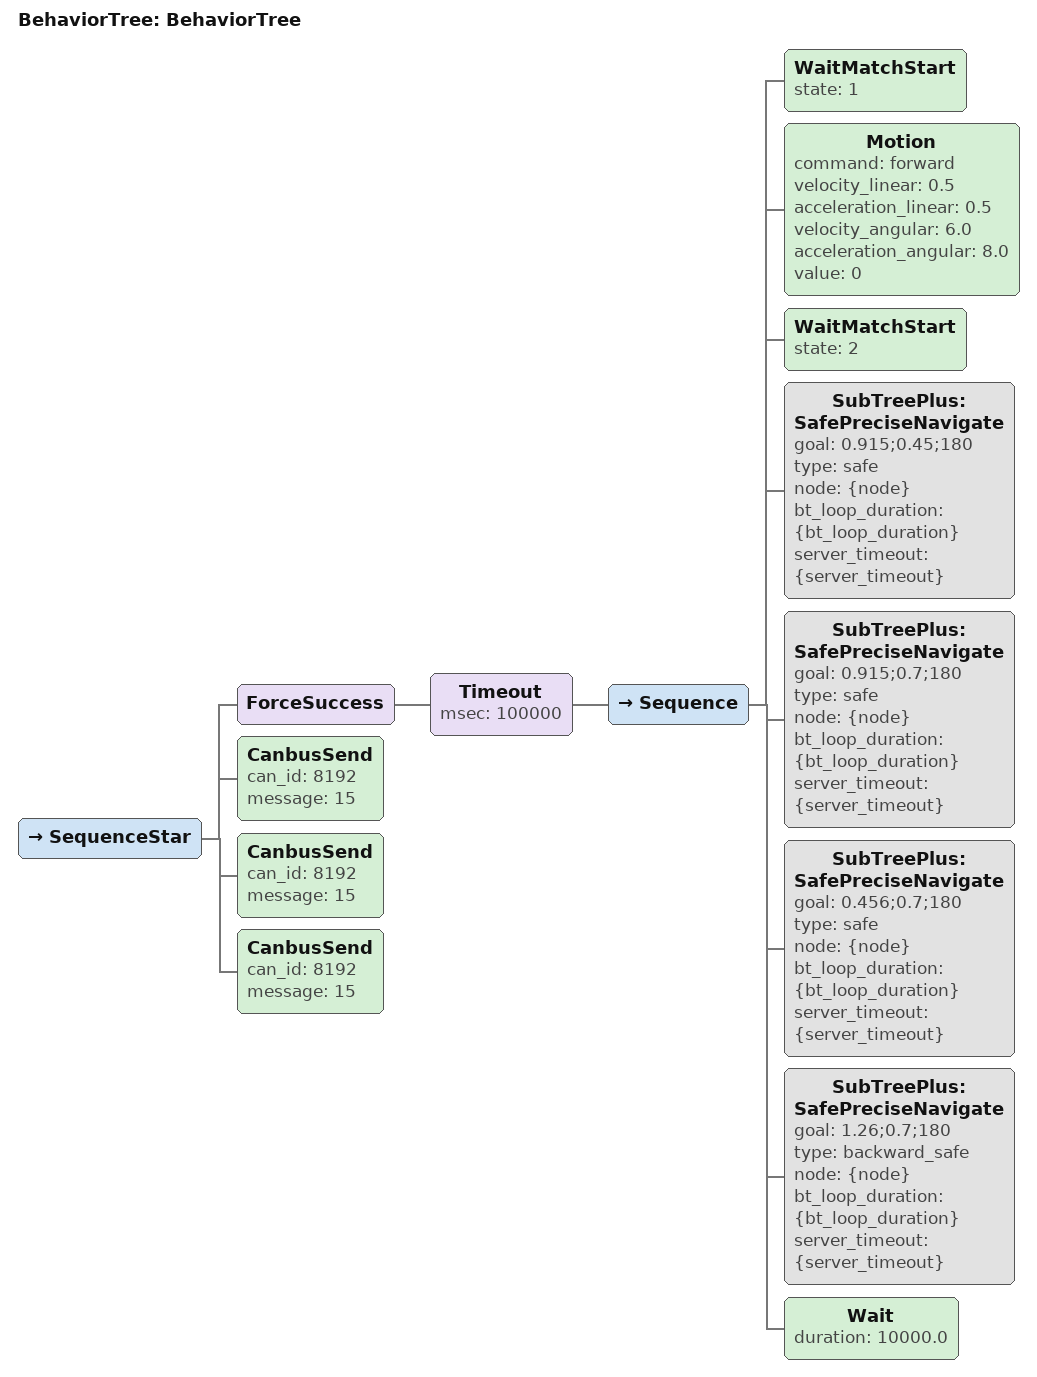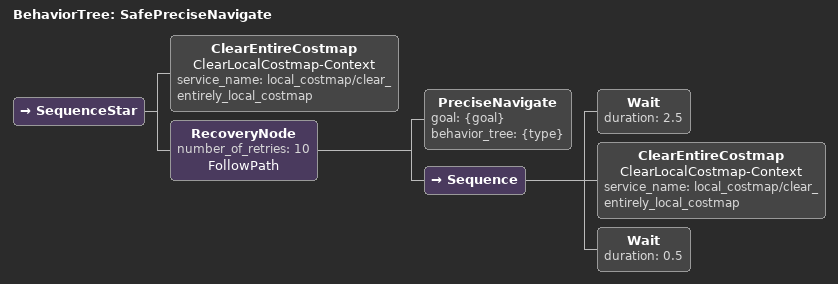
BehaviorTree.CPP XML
<root main_tree_to_execute="BehaviorTree">
    <BehaviorTree ID="BehaviorTree">
        <SequenceStar>
            <ForceSuccess>
                <Timeout msec="100000">

                    <Sequence>

                        <WaitMatchStart state="1"/>

                        <Motion command="forward" velocity_linear="0.5" acceleration_linear="0.5" velocity_angular="6.0" acceleration_angular="8.0" value="0" />

                        <WaitMatchStart state="2"/>

                        <SubTreePlus ID="SafePreciseNavigate" goal="0.915;0.45;180" type="safe" node="{node}" bt_loop_duration="{bt_loop_duration}" server_timeout="{server_timeout}" />

                        <SubTreePlus ID="SafePreciseNavigate" goal="0.915;0.7;180" type="safe" node="{node}" bt_loop_duration="{bt_loop_duration}" server_timeout="{server_timeout}" />

                        <SubTreePlus ID="SafePreciseNavigate" goal="0.456;0.7;180" type="safe" node="{node}" bt_loop_duration="{bt_loop_duration}" server_timeout="{server_timeout}" />

                        <SubTreePlus ID="SafePreciseNavigate" goal="1.26;0.7;180" type="backward_safe" node="{node}" bt_loop_duration="{bt_loop_duration}" server_timeout="{server_timeout}" />

                        <Wait duration="10000.0" />

                    </Sequence>
                </Timeout>
            </ForceSuccess>

            <CanbusSend can_id="8192" message="15" />
            <CanbusSend can_id="8192" message="15" />
            <CanbusSend can_id="8192" message="15" />
        </SequenceStar>
    </BehaviorTree>
    <BehaviorTree ID="SafePreciseNavigate">
        <SequenceStar>
            <ClearEntireCostmap name="ClearLocalCostmap-Context" service_name="local_costmap/clear_entirely_local_costmap" />
            <RecoveryNode number_of_retries="10" name="FollowPath">
                <PreciseNavigate goal="{goal}" behavior_tree="{type}" />
                <Sequence>
                    <Wait duration="2.5" />
                    <ClearEntireCostmap name="ClearLocalCostmap-Context" service_name="local_costmap/clear_entirely_local_costmap" />
                    <Wait duration="0.5" />
                </Sequence>
            </RecoveryNode>
        </SequenceStar>
    </BehaviorTree>
</root>
